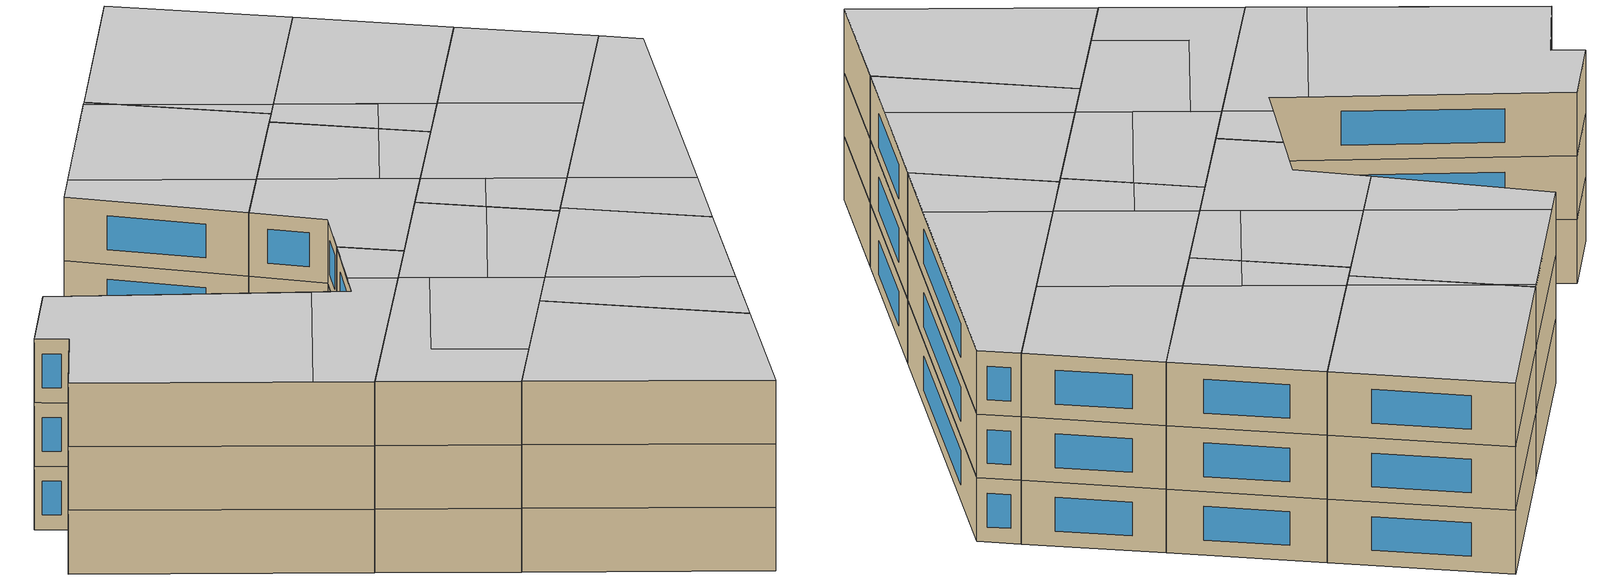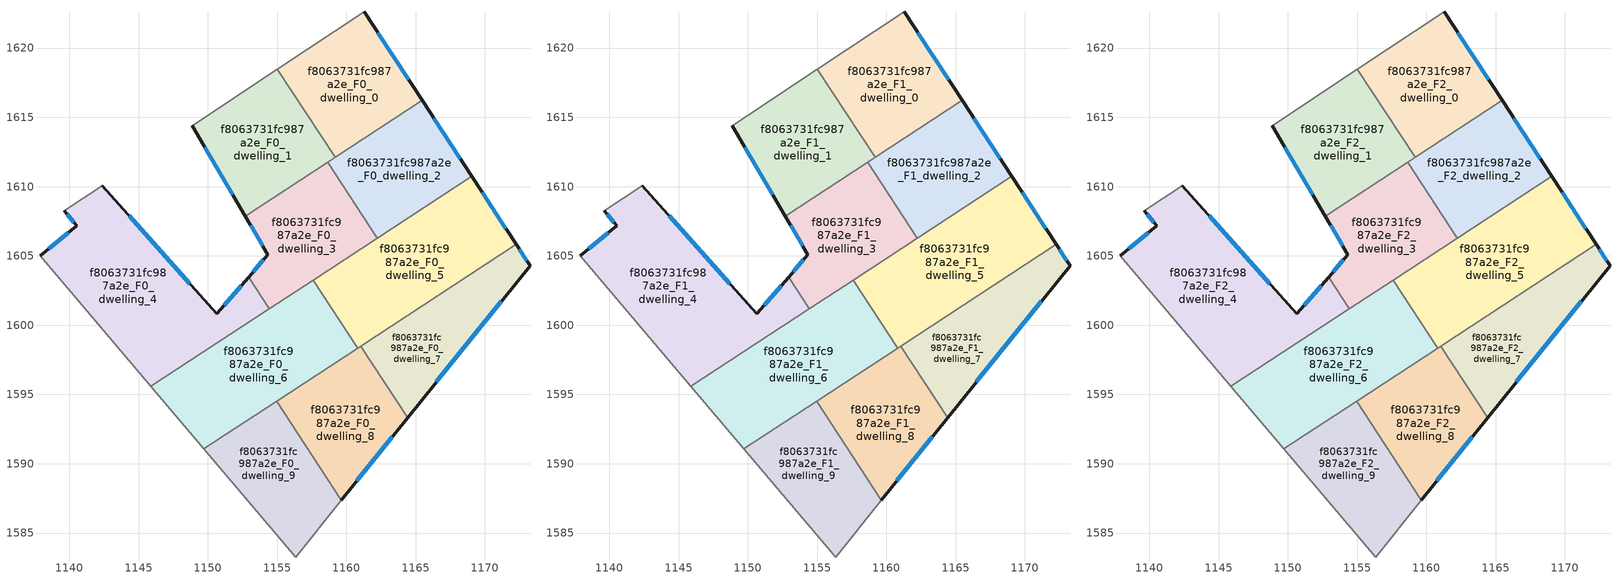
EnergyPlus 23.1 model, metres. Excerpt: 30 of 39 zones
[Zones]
f8063731fc987a2e_F0_dwelling_0
 floor ground (EU_floor_Construction): 1161.29,1622.62 1165.47,1616.22 1159.18,1612.11 1155.02,1618.46 z0
 wall outside (EU_wall_Construction): 1165.47,1616.22 1161.29,1622.62 z0:3
 wall to f8063731fc987a2e_F0_dwelling_1 (EU_wall_Construction): 1155.02,1618.46 1159.18,1612.11 z0:3
 wall adiabatic (EU_wall_Construction): 1161.29,1622.62 1155.02,1618.46 z0:3
 wall to f8063731fc987a2e_F0_dwelling_2 (EU_wall_Construction): 1159.18,1612.11 1165.47,1616.22 z0:3
 window (EU_Window_Construction): 1164.48,1617.72 1162.27,1621.12 z0.7:2.3
f8063731fc987a2e_F0_dwelling_1
 floor ground (EU_floor_Construction): 1155.02,1618.46 1159.18,1612.11 1152.7,1607.87 1148.86,1614.38 z0
 wall outside (EU_wall_Construction): 1148.86,1614.38 1152.7,1607.87 z0:3
 wall adiabatic (EU_wall_Construction): 1155.02,1618.46 1148.86,1614.38 z0:3
 wall to f8063731fc987a2e_F0_dwelling_3 (EU_wall_Construction): 1152.7,1607.87 1158.64,1611.75 z0:3
 wall to f8063731fc987a2e_F0_dwelling_2 (EU_wall_Construction): 1158.64,1611.75 1159.18,1612.11 z0:3
 window (EU_Window_Construction): 1149.76,1612.85 1151.8,1609.4 z0.7:2.3
f8063731fc987a2e_F0_dwelling_2
 floor ground (EU_floor_Construction): 1165.47,1616.22 1169.05,1610.74 1162.22,1606.27 1158.64,1611.75 z0
 wall outside (EU_wall_Construction): 1169.05,1610.74 1165.47,1616.22 z0:3
 wall to f8063731fc987a2e_F0_dwelling_3 (EU_wall_Construction): 1158.64,1611.75 1162.22,1606.27 z0:3
 wall to f8063731fc987a2e_F0_dwelling_5 (EU_wall_Construction): 1162.22,1606.27 1169.05,1610.74 z0:3
 window (EU_Window_Construction): 1168.21,1612.03 1166.31,1614.93 z0.7:2.3
f8063731fc987a2e_F0_dwelling_3
 floor ground (EU_floor_Construction): 1158.64,1611.75 1162.22,1606.27 1154.44,1601.18 1152.94,1603.47 1154.34,1605.1 1152.7,1607.87 z0
 wall outside (EU_wall_Construction): 1152.7,1607.87 1154.34,1605.1 1152.94,1603.47 z0:3
 wall to f8063731fc987a2e_F0_dwelling_6 (EU_wall_Construction): 1154.44,1601.18 1157.61,1603.26 z0:3
 wall to f8063731fc987a2e_F0_dwelling_4 (EU_wall_Construction): 1152.94,1603.47 1154.44,1601.18 z0:3
 wall to f8063731fc987a2e_F0_dwelling_5 (EU_wall_Construction): 1157.62,1603.26 1162.22,1606.27 z0:3
 window (EU_Window_Construction): 1154.01,1604.72 1153.27,1603.85 / 1153.09,1607.22 1153.95,1605.75 z0.7:2.3
f8063731fc987a2e_F0_dwelling_4
 floor ground (EU_floor_Construction): 1152.94,1603.47 1154.44,1601.18 1145.88,1595.58 1137.89,1605.01 1140.54,1607.17 1139.64,1608.26 1142.38,1610.08 1150.65,1600.81 z0
 wall outside (EU_wall_Construction): 1152.94,1603.47 1150.65,1600.81 1142.38,1610.08 / 1139.64,1608.26 1140.54,1607.17 1137.89,1605.01 z0:3
 wall adiabatic (EU_wall_Construction): 1137.89,1605.01 1145.88,1595.58 / 1142.38,1610.08 1139.64,1608.26 z0:3
 wall to f8063731fc987a2e_F0_dwelling_6 (EU_wall_Construction): 1145.88,1595.58 1154.44,1601.18 z0:3
 window (EU_Window_Construction): 1148.71,1602.99 1144.32,1607.9 / 1152.4,1602.85 1151.19,1601.44 / 1139.92,1606.66 1138.51,1605.52 / 1139.85,1608 1140.33,1607.42 z0.7:2.3
f8063731fc987a2e_F0_dwelling_5
 floor ground (EU_floor_Construction): 1169.05,1610.74 1172.26,1605.82 1160.83,1598.35 1157.61,1603.26 z0
 wall outside (EU_wall_Construction): 1172.26,1605.82 1169.05,1610.74 z0:3
 wall to f8063731fc987a2e_F0_dwelling_6 (EU_wall_Construction): 1157.61,1603.26 1160.83,1598.35 z0:3
 wall to f8063731fc987a2e_F0_dwelling_7 (EU_wall_Construction): 1161.05,1598.49 1172.26,1605.82 z0:3
 wall to f8063731fc987a2e_F0_dwelling_8 (EU_wall_Construction): 1160.83,1598.35 1161.05,1598.49 z0:3
 window (EU_Window_Construction): 1171.5,1606.98 1169.8,1609.58 z0.7:2.3
f8063731fc987a2e_F0_dwelling_6
 floor ground (EU_floor_Construction): 1157.61,1603.26 1160.83,1598.35 1149.7,1591.07 1145.88,1595.58 z0
 wall adiabatic (EU_wall_Construction): 1145.88,1595.58 1149.7,1591.07 z0:3
 wall to f8063731fc987a2e_F0_dwelling_8 (EU_wall_Construction): 1154.97,1594.52 1160.83,1598.35 z0:3
 wall to f8063731fc987a2e_F0_dwelling_9 (EU_wall_Construction): 1149.7,1591.07 1154.97,1594.52 z0:3
f8063731fc987a2e_F0_dwelling_7
 floor ground (EU_floor_Construction): 1172.26,1605.82 1173.25,1604.31 1164.43,1593.33 1161.05,1598.5 z0
 wall outside (EU_wall_Construction): 1164.43,1593.33 1173.25,1604.31 1172.26,1605.82 z0:3
 wall to f8063731fc987a2e_F0_dwelling_8 (EU_wall_Construction): 1161.05,1598.5 1164.43,1593.33 z0:3
 window (EU_Window_Construction): 1173.02,1604.66 1172.49,1605.47 / 1166.5,1595.91 1171.18,1601.73 z0.7:2.3
f8063731fc987a2e_F0_dwelling_8
 floor ground (EU_floor_Construction): 1161.05,1598.5 1164.43,1593.33 1159.64,1587.37 1154.97,1594.52 z0
 wall outside (EU_wall_Construction): 1159.64,1587.37 1164.43,1593.33 z0:3
 wall to f8063731fc987a2e_F0_dwelling_9 (EU_wall_Construction): 1154.97,1594.52 1159.64,1587.37 z0:3
 window (EU_Window_Construction): 1160.76,1588.77 1163.3,1591.93 z0.7:2.3
f8063731fc987a2e_F0_dwelling_9
 floor ground (EU_floor_Construction): 1154.97,1594.52 1159.64,1587.37 1156.33,1583.25 1149.7,1591.07 z0
 wall adiabatic (EU_wall_Construction): 1149.7,1591.07 1156.33,1583.25 1159.64,1587.37 z0:3
f8063731fc987a2e_F1_dwelling_0
 floor to f8063731fc987a2e_F0_dwelling_0 (EU_floor_Construction): 1161.29,1622.62 1165.47,1616.22 1159.18,1612.11 1155.02,1618.46 z3
 wall outside (EU_wall_Construction): 1165.47,1616.22 1161.29,1622.62 z3:6
 wall to f8063731fc987a2e_F1_dwelling_1 (EU_wall_Construction): 1155.02,1618.46 1159.18,1612.11 z3:6
 wall adiabatic (EU_wall_Construction): 1161.29,1622.62 1155.02,1618.46 z3:6
 wall to f8063731fc987a2e_F1_dwelling_2 (EU_wall_Construction): 1159.18,1612.11 1165.47,1616.22 z3:6
 window (EU_Window_Construction): 1164.48,1617.72 1162.27,1621.12 z3.7:5.3
f8063731fc987a2e_F1_dwelling_1
 floor to f8063731fc987a2e_F0_dwelling_1 (EU_floor_Construction): 1155.02,1618.46 1159.18,1612.11 1152.7,1607.87 1148.86,1614.38 z3
 wall outside (EU_wall_Construction): 1148.86,1614.38 1152.7,1607.87 z3:6
 wall adiabatic (EU_wall_Construction): 1155.02,1618.46 1148.86,1614.38 z3:6
 wall to f8063731fc987a2e_F1_dwelling_3 (EU_wall_Construction): 1152.7,1607.87 1158.64,1611.75 z3:6
 wall to f8063731fc987a2e_F1_dwelling_2 (EU_wall_Construction): 1158.64,1611.75 1159.18,1612.11 z3:6
 window (EU_Window_Construction): 1149.76,1612.85 1151.8,1609.4 z3.7:5.3
f8063731fc987a2e_F1_dwelling_2
 floor to f8063731fc987a2e_F0_dwelling_2 (EU_floor_Construction): 1165.47,1616.22 1169.05,1610.74 1162.22,1606.27 1158.64,1611.75 z3
 wall outside (EU_wall_Construction): 1169.05,1610.74 1165.47,1616.22 z3:6
 wall to f8063731fc987a2e_F1_dwelling_3 (EU_wall_Construction): 1158.64,1611.75 1162.22,1606.27 z3:6
 wall to f8063731fc987a2e_F1_dwelling_5 (EU_wall_Construction): 1162.22,1606.27 1169.05,1610.74 z3:6
 window (EU_Window_Construction): 1168.21,1612.03 1166.31,1614.93 z3.7:5.3
f8063731fc987a2e_F1_dwelling_3
 floor to f8063731fc987a2e_F0_dwelling_3 (EU_floor_Construction): 1158.64,1611.75 1162.22,1606.27 1154.44,1601.18 1152.94,1603.47 1154.34,1605.1 1152.7,1607.87 z3
 wall outside (EU_wall_Construction): 1152.7,1607.87 1154.34,1605.1 1152.94,1603.47 z3:6
 wall to f8063731fc987a2e_F1_dwelling_6 (EU_wall_Construction): 1154.44,1601.18 1157.61,1603.26 z3:6
 wall to f8063731fc987a2e_F1_dwelling_4 (EU_wall_Construction): 1152.94,1603.47 1154.44,1601.18 z3:6
 wall to f8063731fc987a2e_F1_dwelling_5 (EU_wall_Construction): 1157.62,1603.26 1162.22,1606.27 z3:6
 window (EU_Window_Construction): 1154.01,1604.72 1153.27,1603.85 / 1153.09,1607.22 1153.95,1605.75 z3.7:5.3
f8063731fc987a2e_F1_dwelling_4
 floor to f8063731fc987a2e_F0_dwelling_4 (EU_floor_Construction): 1152.94,1603.47 1154.44,1601.18 1145.88,1595.58 1137.89,1605.01 1140.54,1607.17 1139.64,1608.26 1142.38,1610.08 1150.65,1600.81 z3
 wall outside (EU_wall_Construction): 1152.94,1603.47 1150.65,1600.81 1142.38,1610.08 / 1139.64,1608.26 1140.54,1607.17 1137.89,1605.01 z3:6
 wall adiabatic (EU_wall_Construction): 1137.89,1605.01 1145.88,1595.58 / 1142.38,1610.08 1139.64,1608.26 z3:6
 wall to f8063731fc987a2e_F1_dwelling_6 (EU_wall_Construction): 1145.88,1595.58 1154.44,1601.18 z3:6
 window (EU_Window_Construction): 1148.71,1602.99 1144.32,1607.9 / 1152.4,1602.85 1151.19,1601.44 / 1139.92,1606.66 1138.51,1605.52 / 1139.85,1608 1140.33,1607.42 z3.7:5.3
f8063731fc987a2e_F1_dwelling_5
 floor to f8063731fc987a2e_F0_dwelling_5 (EU_floor_Construction): 1169.05,1610.74 1172.26,1605.82 1160.83,1598.35 1157.61,1603.26 z3
 wall outside (EU_wall_Construction): 1172.26,1605.82 1169.05,1610.74 z3:6
 wall to f8063731fc987a2e_F1_dwelling_6 (EU_wall_Construction): 1157.61,1603.26 1160.83,1598.35 z3:6
 wall to f8063731fc987a2e_F1_dwelling_7 (EU_wall_Construction): 1161.05,1598.49 1172.26,1605.82 z3:6
 wall to f8063731fc987a2e_F1_dwelling_8 (EU_wall_Construction): 1160.83,1598.35 1161.05,1598.49 z3:6
 window (EU_Window_Construction): 1171.5,1606.98 1169.8,1609.58 z3.7:5.3
f8063731fc987a2e_F1_dwelling_6
 floor to f8063731fc987a2e_F0_dwelling_6 (EU_floor_Construction): 1157.61,1603.26 1160.83,1598.35 1149.7,1591.07 1145.88,1595.58 z3
 wall adiabatic (EU_wall_Construction): 1145.88,1595.58 1149.7,1591.07 z3:6
 wall to f8063731fc987a2e_F1_dwelling_8 (EU_wall_Construction): 1154.97,1594.52 1160.83,1598.35 z3:6
 wall to f8063731fc987a2e_F1_dwelling_9 (EU_wall_Construction): 1149.7,1591.07 1154.97,1594.52 z3:6
f8063731fc987a2e_F1_dwelling_7
 floor to f8063731fc987a2e_F0_dwelling_7 (EU_floor_Construction): 1172.26,1605.82 1173.25,1604.31 1164.43,1593.33 1161.05,1598.5 z3
 wall outside (EU_wall_Construction): 1164.43,1593.33 1173.25,1604.31 1172.26,1605.82 z3:6
 wall to f8063731fc987a2e_F1_dwelling_8 (EU_wall_Construction): 1161.05,1598.5 1164.43,1593.33 z3:6
 window (EU_Window_Construction): 1173.02,1604.66 1172.49,1605.47 / 1166.5,1595.91 1171.18,1601.73 z3.7:5.3
f8063731fc987a2e_F1_dwelling_8
 floor to f8063731fc987a2e_F0_dwelling_8 (EU_floor_Construction): 1161.05,1598.5 1164.43,1593.33 1159.64,1587.37 1154.97,1594.52 z3
 wall outside (EU_wall_Construction): 1159.64,1587.37 1164.43,1593.33 z3:6
 wall to f8063731fc987a2e_F1_dwelling_9 (EU_wall_Construction): 1154.97,1594.52 1159.64,1587.37 z3:6
 window (EU_Window_Construction): 1160.76,1588.77 1163.3,1591.93 z3.7:5.3
f8063731fc987a2e_F1_dwelling_9
 floor to f8063731fc987a2e_F0_dwelling_9 (EU_floor_Construction): 1154.97,1594.52 1159.64,1587.37 1156.33,1583.25 1149.7,1591.07 z3
 wall adiabatic (EU_wall_Construction): 1149.7,1591.07 1156.33,1583.25 1159.64,1587.37 z3:6
f8063731fc987a2e_F2_dwelling_0
 floor to f8063731fc987a2e_F1_dwelling_0 (EU_floor_Construction): 1161.29,1622.62 1165.47,1616.22 1159.18,1612.11 1155.02,1618.46 z6
 wall outside (EU_wall_Construction): 1165.47,1616.22 1161.29,1622.62 z6:9
 wall to f8063731fc987a2e_F2_dwelling_1 (EU_wall_Construction): 1155.02,1618.46 1159.18,1612.11 z6:9
 wall adiabatic (EU_wall_Construction): 1161.29,1622.62 1155.02,1618.46 z6:9
 wall to f8063731fc987a2e_F2_dwelling_2 (EU_wall_Construction): 1159.18,1612.11 1165.47,1616.22 z6:9
 window (EU_Window_Construction): 1164.48,1617.72 1162.27,1621.12 z6.7:8.3
 ceiling to f8063731fc987a2e_F3_dwelling_1 (EU_floor_Construction): 1165.47,1616.22 1161.29,1622.62 1155.02,1618.46 1155.86,1617.19 1159.81,1612.52 z9
 ceiling to f8063731fc987a2e_F3_dwelling_3 (EU_floor_Construction): 1159.81,1612.52 1155.86,1617.19 1159.18,1612.11 z9
f8063731fc987a2e_F2_dwelling_1
 floor to f8063731fc987a2e_F1_dwelling_1 (EU_floor_Construction): 1155.02,1618.46 1159.18,1612.11 1152.7,1607.87 1148.86,1614.38 z6
 wall outside (EU_wall_Construction): 1148.86,1614.38 1152.7,1607.87 z6:9
 wall adiabatic (EU_wall_Construction): 1155.02,1618.46 1148.86,1614.38 z6:9
 wall to f8063731fc987a2e_F2_dwelling_3 (EU_wall_Construction): 1152.7,1607.87 1158.64,1611.75 z6:9
 wall to f8063731fc987a2e_F2_dwelling_2 (EU_wall_Construction): 1158.64,1611.75 1159.18,1612.11 z6:9
 window (EU_Window_Construction): 1149.76,1612.85 1151.8,1609.4 z6.7:8.3
 ceiling to f8063731fc987a2e_F3_dwelling_3 (EU_floor_Construction): 1159.18,1612.11 1155.86,1617.19 1154.86,1618.36 1149.97,1615.12 1154.9,1609.31 z9
 ceiling to f8063731fc987a2e_F3_dwelling_1 (EU_floor_Construction): 1155.86,1617.19 1155.02,1618.46 1154.86,1618.36 z9
 ceiling to f8063731fc987a2e_F3_dwelling_5 (EU_floor_Construction): 1154.9,1609.31 1149.98,1615.12 1148.86,1614.38 1152.7,1607.87 z9
f8063731fc987a2e_F2_dwelling_2
 floor to f8063731fc987a2e_F1_dwelling_2 (EU_floor_Construction): 1165.47,1616.22 1169.05,1610.74 1162.22,1606.27 1158.64,1611.75 z6
 wall outside (EU_wall_Construction): 1169.05,1610.74 1165.47,1616.22 z6:9
 wall to f8063731fc987a2e_F2_dwelling_3 (EU_wall_Construction): 1158.64,1611.75 1162.22,1606.27 z6:9
 wall to f8063731fc987a2e_F2_dwelling_5 (EU_wall_Construction): 1162.22,1606.27 1169.05,1610.74 z6:9
 window (EU_Window_Construction): 1168.21,1612.03 1166.31,1614.93 z6.7:8.3
 ceiling to f8063731fc987a2e_F3_dwelling_2 (EU_floor_Construction): 1164.08,1607.49 1162.55,1609.29 1161.07,1608.03 1162.22,1606.27 z9
 ceiling to f8063731fc987a2e_F3_dwelling_3 (EU_floor_Construction): 1162.55,1609.29 1159.81,1612.52 1158.64,1611.75 1161.07,1608.03 z9
 ceiling adiabatic (EU_roof_Construction): 1169.05,1610.74 1165.47,1616.22 1159.81,1612.52 1164.08,1607.49 z9
f8063731fc987a2e_F2_dwelling_3
 floor to f8063731fc987a2e_F1_dwelling_3 (EU_floor_Construction): 1158.64,1611.75 1162.22,1606.27 1154.44,1601.18 1152.94,1603.47 1154.34,1605.1 1152.7,1607.87 z6
 wall outside (EU_wall_Construction): 1152.7,1607.87 1154.34,1605.1 1152.94,1603.47 z6:9
 wall to f8063731fc987a2e_F2_dwelling_6 (EU_wall_Construction): 1154.44,1601.18 1157.61,1603.26 z6:9
 wall to f8063731fc987a2e_F2_dwelling_4 (EU_wall_Construction): 1152.94,1603.47 1154.44,1601.18 z6:9
 wall to f8063731fc987a2e_F2_dwelling_5 (EU_wall_Construction): 1157.62,1603.26 1162.22,1606.27 z6:9
 window (EU_Window_Construction): 1154.01,1604.72 1153.27,1603.85 / 1153.09,1607.22 1153.95,1605.75 z6.7:8.3
 ceiling to f8063731fc987a2e_F3_dwelling_5 (EU_floor_Construction): 1159.17,1604.27 1154.9,1609.31 1152.7,1607.87 1154.34,1605.1 1152.94,1603.47 1154.44,1601.18 z9
 ceiling to f8063731fc987a2e_F3_dwelling_2 (EU_floor_Construction): 1162.22,1606.27 1161.07,1608.03 1158.11,1605.52 1159.17,1604.27 z9
 ceiling to f8063731fc987a2e_F3_dwelling_3 (EU_floor_Construction): 1161.07,1608.03 1158.64,1611.75 1154.9,1609.31 1158.11,1605.52 z9
f8063731fc987a2e_F2_dwelling_4
 floor to f8063731fc987a2e_F1_dwelling_4 (EU_floor_Construction): 1152.94,1603.47 1154.44,1601.18 1145.88,1595.58 1137.89,1605.01 1140.54,1607.17 1139.64,1608.26 1142.38,1610.08 1150.65,1600.81 z6
 wall outside (EU_wall_Construction): 1152.94,1603.47 1150.65,1600.81 1142.38,1610.08 / 1139.64,1608.26 1140.54,1607.17 1137.89,1605.01 z6:9
 wall adiabatic (EU_wall_Construction): 1137.89,1605.01 1145.88,1595.58 / 1142.38,1610.08 1139.64,1608.26 z6:9
 wall to f8063731fc987a2e_F2_dwelling_6 (EU_wall_Construction): 1145.88,1595.58 1154.44,1601.18 z6:9
 window (EU_Window_Construction): 1148.71,1602.99 1144.32,1607.9 / 1152.4,1602.85 1151.19,1601.44 / 1139.92,1606.66 1138.51,1605.52 / 1139.85,1608 1140.33,1607.42 z6.7:8.3
 ceiling to f8063731fc987a2e_F3_dwelling_8 (EU_floor_Construction): 1149.59,1602 1142.38,1610.08 1139.64,1608.26 1140.54,1607.17 1137.89,1605.01 1144.26,1597.49 z9
 ceiling to f8063731fc987a2e_F3_dwelling_7 (EU_floor_Construction): 1152.67,1600.03 1151.34,1601.61 1150.65,1600.81 1149.59,1602 1144.26,1597.49 1145.88,1595.58 z9
 ceiling to f8063731fc987a2e_F3_dwelling_5 (EU_floor_Construction): 1154.44,1601.18 1152.94,1603.47 1151.34,1601.61 1152.67,1600.03 z9
f8063731fc987a2e_F2_dwelling_5
 floor to f8063731fc987a2e_F1_dwelling_5 (EU_floor_Construction): 1169.05,1610.74 1172.26,1605.82 1160.83,1598.35 1157.61,1603.26 z6
 wall outside (EU_wall_Construction): 1172.26,1605.82 1169.05,1610.74 z6:9
 wall to f8063731fc987a2e_F2_dwelling_6 (EU_wall_Construction): 1157.61,1603.26 1160.83,1598.35 z6:9
 wall to f8063731fc987a2e_F2_dwelling_7 (EU_wall_Construction): 1161.05,1598.49 1172.26,1605.82 z6:9
 wall to f8063731fc987a2e_F2_dwelling_8 (EU_wall_Construction): 1160.83,1598.35 1161.05,1598.49 z6:9
 window (EU_Window_Construction): 1171.5,1606.98 1169.8,1609.58 z6.7:8.3
 ceiling to f8063731fc987a2e_F3_dwelling_0 (EU_floor_Construction): 1172.26,1605.82 1169.05,1610.74 1164.08,1607.49 1167.9,1602.97 z9
 ceiling to f8063731fc987a2e_F3_dwelling_2 (EU_floor_Construction): 1167.9,1602.97 1164.08,1607.49 1159.17,1604.27 1162.99,1599.76 z9
 ceiling to f8063731fc987a2e_F3_dwelling_4 (EU_floor_Construction): 1162.99,1599.76 1160.88,1602.26 1159.2,1600.84 1160.83,1598.35 z9
 ceiling to f8063731fc987a2e_F3_dwelling_5 (EU_floor_Construction): 1160.88,1602.26 1159.17,1604.27 1157.61,1603.26 1159.2,1600.84 z9
f8063731fc987a2e_F2_dwelling_6
 floor to f8063731fc987a2e_F1_dwelling_6 (EU_floor_Construction): 1157.61,1603.26 1160.83,1598.35 1149.7,1591.07 1145.88,1595.58 z6
 wall adiabatic (EU_wall_Construction): 1145.88,1595.58 1149.7,1591.07 z6:9
 wall to f8063731fc987a2e_F2_dwelling_8 (EU_wall_Construction): 1154.97,1594.52 1160.83,1598.35 z6:9
 wall to f8063731fc987a2e_F2_dwelling_9 (EU_wall_Construction): 1149.7,1591.07 1154.97,1594.52 z6:9
 ceiling to f8063731fc987a2e_F3_dwelling_7 (EU_floor_Construction): 1151.83,1592.46 1149.27,1595.48 1153.49,1599.06 1152.67,1600.03 1145.88,1595.58 1149.7,1591.07 z9
 ceiling to f8063731fc987a2e_F3_dwelling_5 (EU_floor_Construction): 1159.2,1600.84 1157.61,1603.26 1152.67,1600.03 1155,1597.28 z9
 ceiling to f8063731fc987a2e_F3_dwelling_6 (EU_floor_Construction): 1156.5,1595.52 1153.49,1599.06 1149.27,1595.48 1151.83,1592.46 z9
 ceiling to f8063731fc987a2e_F3_dwelling_4 (EU_floor_Construction): 1160.83,1598.35 1159.2,1600.84 1155,1597.28 1156.5,1595.52 z9
f8063731fc987a2e_F2_dwelling_7
 floor to f8063731fc987a2e_F1_dwelling_7 (EU_floor_Construction): 1172.26,1605.82 1173.25,1604.31 1164.43,1593.33 1161.05,1598.5 z6
 wall outside (EU_wall_Construction): 1164.43,1593.33 1173.25,1604.31 1172.26,1605.82 z6:9
 wall to f8063731fc987a2e_F2_dwelling_8 (EU_wall_Construction): 1161.05,1598.5 1164.43,1593.33 z6:9
 window (EU_Window_Construction): 1173.02,1604.66 1172.49,1605.47 / 1166.5,1595.91 1171.18,1601.73 z6.7:8.3
 ceiling to f8063731fc987a2e_F3_dwelling_4 (EU_floor_Construction): 1164.43,1593.33 1166.38,1595.76 1162.99,1599.76 1161.05,1598.5 z9
 ceiling adiabatic (EU_roof_Construction): 1166.38,1595.76 1173.25,1604.31 1172.26,1605.82 1162.99,1599.76 z9
f8063731fc987a2e_F2_dwelling_8
 floor to f8063731fc987a2e_F1_dwelling_8 (EU_floor_Construction): 1161.05,1598.5 1164.43,1593.33 1159.64,1587.37 1154.97,1594.52 z6
 wall outside (EU_wall_Construction): 1159.64,1587.37 1164.43,1593.33 z6:9
 wall to f8063731fc987a2e_F2_dwelling_9 (EU_wall_Construction): 1154.97,1594.52 1159.64,1587.37 z6:9
 window (EU_Window_Construction): 1160.76,1588.77 1163.3,1591.93 z6.7:8.3
 ceiling to f8063731fc987a2e_F3_dwelling_4 (EU_floor_Construction): 1161.47,1589.65 1164.43,1593.33 1161.05,1598.5 1156.5,1595.52 z9
 ceiling to f8063731fc987a2e_F3_dwelling_6 (EU_floor_Construction): 1159.64,1587.37 1161.47,1589.65 1156.5,1595.52 1154.97,1594.52 z9
f8063731fc987a2e_F2_dwelling_9
 floor to f8063731fc987a2e_F1_dwelling_9 (EU_floor_Construction): 1154.97,1594.52 1159.64,1587.37 1156.33,1583.25 1149.7,1591.07 z6
 wall adiabatic (EU_wall_Construction): 1149.7,1591.07 1156.33,1583.25 1159.64,1587.37 z6:9
 ceiling adiabatic (EU_roof_Construction): 1156.33,1583.25 1159.64,1587.37 1154.97,1594.52 1149.7,1591.07 z9
[Building]
EU S2 Campaign: North Axis=0; Terrain=City; Solar Distribution=FullExterior
[Site:Location]
Budapest.Ferenc.Liszt.Intl.AP: Latitude=47.437; Longitude=19.256; Time Zone=1; Elevation=185
[SizingPeriod:WeatherFileDays]
AnnualSizingPeriod: Begin Month=1; Begin Day of Month=1; End Month=12; End Day of Month=31; Day of Week for Start Day=Monday; Use Weather File Daylight Saving Period=No; Use Weather File Rain and Snow Indicators=No
[MATERIAL]
EU_InternalMass_Material: Roughness=MediumRough; Thickness=0.1; Conductivity=1; Density=1800; Specific Heat=900; Thermal Absorptance=0.9; Solar Absorptance=0.7; Visible Absorptance=0.7
[MATERIAL:NOMASS] Roughness=MediumRough; Thermal Absorptance=0.9; Solar Absorptance=0.7; Visible Absorptance=0.7
Name | Thermal Resistance
EU_wall_NoMass | 0.832559
EU_roof_NoMass | 1.39638
EU_floor_NoMass | 0.872794
[WINDOWMATERIAL:SIMPLEGLAZINGSYSTEM]
EU_Window_SimpleGlazing: UFactor=2.79869; Solar Heat Gain Coefficient=0.75; Visible Transmittance=0.75
[CONSTRUCTION]
EU_wall_Construction: EU_wall_NoMass
EU_roof_Construction: EU_roof_NoMass
EU_floor_Construction: EU_floor_NoMass
EU_Window_Construction: EU_Window_SimpleGlazing
EU_InternalMass_Construction: EU_InternalMass_Material
[ZONE] Type=1; Multiplier=1; Ceiling Height=autocalculate; Floor Area=autocalculate; Part of Total Floor Area=Yes
Name | Volume
f8063731fc987a2e_F0_dwelling_0; f8063731fc987a2e_F1_dwelling_0; f8063731fc987a2e_F2_dwelling_0 | 171.777
f8063731fc987a2e_F0_dwelling_1; f8063731fc987a2e_F1_dwelling_1; f8063731fc987a2e_F2_dwelling_1 | 171.797
f8063731fc987a2e_F0_dwelling_2; f8063731fc987a2e_F1_dwelling_2; f8063731fc987a2e_F2_dwelling_2 | 160.302
f8063731fc987a2e_F0_dwelling_3; f8063731fc987a2e_F1_dwelling_3; f8063731fc987a2e_F2_dwelling_3 | 160.326
f8063731fc987a2e_F0_dwelling_4; f8063731fc987a2e_F1_dwelling_4; f8063731fc987a2e_F2_dwelling_4 | 297.673
f8063731fc987a2e_F0_dwelling_5; f8063731fc987a2e_F1_dwelling_5; f8063731fc987a2e_F2_dwelling_5 | 240.522
f8063731fc987a2e_F0_dwelling_6; f8063731fc987a2e_F1_dwelling_6; f8063731fc987a2e_F2_dwelling_6 | 240.492
f8063731fc987a2e_F0_dwelling_7; f8063731fc987a2e_F1_dwelling_7; f8063731fc987a2e_F2_dwelling_7; f8063731fc987a2e_F0_dwelling_8; f8063731fc987a2e_F1_dwelling_8; f8063731fc987a2e_F2_dwelling_8 | 160.316
f8063731fc987a2e_F0_dwelling_9; f8063731fc987a2e_F1_dwelling_9; f8063731fc987a2e_F2_dwelling_9 | 160.3125
[INTERNALMASS] Construction=EU_InternalMass_Construction
Name | Zone or ZoneList | Surface Area
f8063731fc987a2e_F0_dwelling_0_EU_InternalMass | f8063731fc987a2e_F0_dwelling_0 | 57.259
f8063731fc987a2e_F0_dwelling_1_EU_InternalMass | f8063731fc987a2e_F0_dwelling_1 | 57.2658
f8063731fc987a2e_F0_dwelling_2_EU_InternalMass | f8063731fc987a2e_F0_dwelling_2 | 53.4339
f8063731fc987a2e_F0_dwelling_3_EU_InternalMass | f8063731fc987a2e_F0_dwelling_3 | 53.4422
f8063731fc987a2e_F0_dwelling_4_EU_InternalMass | f8063731fc987a2e_F0_dwelling_4 | 99.2226
f8063731fc987a2e_F0_dwelling_5_EU_InternalMass | f8063731fc987a2e_F0_dwelling_5 | 80.1741
f8063731fc987a2e_F0_dwelling_6_EU_InternalMass | f8063731fc987a2e_F0_dwelling_6 | 80.1642
f8063731fc987a2e_F0_dwelling_7_EU_InternalMass | f8063731fc987a2e_F0_dwelling_7 | 53.4386
f8063731fc987a2e_F0_dwelling_8_EU_InternalMass | f8063731fc987a2e_F0_dwelling_8 | 53.4388
f8063731fc987a2e_F0_dwelling_9_EU_InternalMass | f8063731fc987a2e_F0_dwelling_9 | 53.4375
f8063731fc987a2e_F1_dwelling_0_EU_InternalMass | f8063731fc987a2e_F1_dwelling_0 | 57.259
f8063731fc987a2e_F1_dwelling_1_EU_InternalMass | f8063731fc987a2e_F1_dwelling_1 | 57.2658
f8063731fc987a2e_F1_dwelling_2_EU_InternalMass | f8063731fc987a2e_F1_dwelling_2 | 53.4339
f8063731fc987a2e_F1_dwelling_3_EU_InternalMass | f8063731fc987a2e_F1_dwelling_3 | 53.4422
f8063731fc987a2e_F1_dwelling_4_EU_InternalMass | f8063731fc987a2e_F1_dwelling_4 | 99.2226
f8063731fc987a2e_F1_dwelling_5_EU_InternalMass | f8063731fc987a2e_F1_dwelling_5 | 80.1741
f8063731fc987a2e_F1_dwelling_6_EU_InternalMass | f8063731fc987a2e_F1_dwelling_6 | 80.1642
f8063731fc987a2e_F1_dwelling_7_EU_InternalMass | f8063731fc987a2e_F1_dwelling_7 | 53.4386
f8063731fc987a2e_F1_dwelling_8_EU_InternalMass | f8063731fc987a2e_F1_dwelling_8 | 53.4388
f8063731fc987a2e_F1_dwelling_9_EU_InternalMass | f8063731fc987a2e_F1_dwelling_9 | 53.4375
f8063731fc987a2e_F2_dwelling_0_EU_InternalMass | f8063731fc987a2e_F2_dwelling_0 | 57.259
f8063731fc987a2e_F2_dwelling_1_EU_InternalMass | f8063731fc987a2e_F2_dwelling_1 | 57.2658
f8063731fc987a2e_F2_dwelling_2_EU_InternalMass | f8063731fc987a2e_F2_dwelling_2 | 53.4339
f8063731fc987a2e_F2_dwelling_3_EU_InternalMass | f8063731fc987a2e_F2_dwelling_3 | 53.4422
f8063731fc987a2e_F2_dwelling_4_EU_InternalMass | f8063731fc987a2e_F2_dwelling_4 | 99.2226
f8063731fc987a2e_F2_dwelling_5_EU_InternalMass | f8063731fc987a2e_F2_dwelling_5 | 80.1741
f8063731fc987a2e_F2_dwelling_6_EU_InternalMass | f8063731fc987a2e_F2_dwelling_6 | 80.1642
f8063731fc987a2e_F2_dwelling_7_EU_InternalMass | f8063731fc987a2e_F2_dwelling_7 | 53.4386
f8063731fc987a2e_F2_dwelling_8_EU_InternalMass | f8063731fc987a2e_F2_dwelling_8 | 53.4388
f8063731fc987a2e_F2_dwelling_9_EU_InternalMass | f8063731fc987a2e_F2_dwelling_9 | 53.4375
[OTHEREQUIPMENT] Fuel Type=Electricity; Design Level Calculation Method=Watts/Area; Power per Zone Floor Area=1; Fraction Latent=0; Fraction Radiant=0; Fraction Lost=0; Carbon Dioxide Generation Rate=0; EndUse Subcategory=EU_Step8_InternalGains
Name | Zone or ZoneList or Space or SpaceList | Schedule
EU_Step8_InternalGain_f8063731fc987a2e_F0_dwelling_0_f000 | f8063731fc987a2e_F0_dwelling_0 | EU_Step8_GainSchedule_f8063731fc987a2e_F0_dwelling_0_f000
EU_Step8_InternalGain_f8063731fc987a2e_F0_dwelling_1_f000 | f8063731fc987a2e_F0_dwelling_1 | EU_Step8_GainSchedule_f8063731fc987a2e_F0_dwelling_1_f000
EU_Step8_InternalGain_f8063731fc987a2e_F0_dwelling_2_f000 | f8063731fc987a2e_F0_dwelling_2 | EU_Step8_GainSchedule_f8063731fc987a2e_F0_dwelling_2_f000
EU_Step8_InternalGain_f8063731fc987a2e_F0_dwelling_3_f000 | f8063731fc987a2e_F0_dwelling_3 | EU_Step8_GainSchedule_f8063731fc987a2e_F0_dwelling_3_f000
EU_Step8_InternalGain_f8063731fc987a2e_F0_dwelling_4_f000 | f8063731fc987a2e_F0_dwelling_4 | EU_Step8_GainSchedule_f8063731fc987a2e_F0_dwelling_4_f000
EU_Step8_InternalGain_f8063731fc987a2e_F0_dwelling_5_f000 | f8063731fc987a2e_F0_dwelling_5 | EU_Step8_GainSchedule_f8063731fc987a2e_F0_dwelling_5_f000
EU_Step8_InternalGain_f8063731fc987a2e_F0_dwelling_6_f000 | f8063731fc987a2e_F0_dwelling_6 | EU_Step8_GainSchedule_f8063731fc987a2e_F0_dwelling_6_f000
EU_Step8_InternalGain_f8063731fc987a2e_F0_dwelling_7_f000 | f8063731fc987a2e_F0_dwelling_7 | EU_Step8_GainSchedule_f8063731fc987a2e_F0_dwelling_7_f000
EU_Step8_InternalGain_f8063731fc987a2e_F0_dwelling_8_f000 | f8063731fc987a2e_F0_dwelling_8 | EU_Step8_GainSchedule_f8063731fc987a2e_F0_dwelling_8_f000
EU_Step8_InternalGain_f8063731fc987a2e_F0_dwelling_9_f000 | f8063731fc987a2e_F0_dwelling_9 | EU_Step8_GainSchedule_f8063731fc987a2e_F0_dwelling_9_f000
EU_Step8_InternalGain_f8063731fc987a2e_F1_dwelling_0_f000 | f8063731fc987a2e_F1_dwelling_0 | EU_Step8_GainSchedule_f8063731fc987a2e_F1_dwelling_0_f000
EU_Step8_InternalGain_f8063731fc987a2e_F1_dwelling_1_f000 | f8063731fc987a2e_F1_dwelling_1 | EU_Step8_GainSchedule_f8063731fc987a2e_F1_dwelling_1_f000
EU_Step8_InternalGain_f8063731fc987a2e_F1_dwelling_2_f000 | f8063731fc987a2e_F1_dwelling_2 | EU_Step8_GainSchedule_f8063731fc987a2e_F1_dwelling_2_f000
EU_Step8_InternalGain_f8063731fc987a2e_F1_dwelling_3_f000 | f8063731fc987a2e_F1_dwelling_3 | EU_Step8_GainSchedule_f8063731fc987a2e_F1_dwelling_3_f000
EU_Step8_InternalGain_f8063731fc987a2e_F1_dwelling_4_f000 | f8063731fc987a2e_F1_dwelling_4 | EU_Step8_GainSchedule_f8063731fc987a2e_F1_dwelling_4_f000
EU_Step8_InternalGain_f8063731fc987a2e_F1_dwelling_5_f000 | f8063731fc987a2e_F1_dwelling_5 | EU_Step8_GainSchedule_f8063731fc987a2e_F1_dwelling_5_f000
EU_Step8_InternalGain_f8063731fc987a2e_F1_dwelling_6_f000 | f8063731fc987a2e_F1_dwelling_6 | EU_Step8_GainSchedule_f8063731fc987a2e_F1_dwelling_6_f000
EU_Step8_InternalGain_f8063731fc987a2e_F1_dwelling_7_f000 | f8063731fc987a2e_F1_dwelling_7 | EU_Step8_GainSchedule_f8063731fc987a2e_F1_dwelling_7_f000
EU_Step8_InternalGain_f8063731fc987a2e_F1_dwelling_8_f000 | f8063731fc987a2e_F1_dwelling_8 | EU_Step8_GainSchedule_f8063731fc987a2e_F1_dwelling_8_f000
EU_Step8_InternalGain_f8063731fc987a2e_F1_dwelling_9_f000 | f8063731fc987a2e_F1_dwelling_9 | EU_Step8_GainSchedule_f8063731fc987a2e_F1_dwelling_9_f000
EU_Step8_InternalGain_f8063731fc987a2e_F2_dwelling_0_f000 | f8063731fc987a2e_F2_dwelling_0 | EU_Step8_GainSchedule_f8063731fc987a2e_F2_dwelling_0_f000
EU_Step8_InternalGain_f8063731fc987a2e_F2_dwelling_1_f000 | f8063731fc987a2e_F2_dwelling_1 | EU_Step8_GainSchedule_f8063731fc987a2e_F2_dwelling_1_f000
EU_Step8_InternalGain_f8063731fc987a2e_F2_dwelling_2_f000 | f8063731fc987a2e_F2_dwelling_2 | EU_Step8_GainSchedule_f8063731fc987a2e_F2_dwelling_2_f000
EU_Step8_InternalGain_f8063731fc987a2e_F2_dwelling_3_f000 | f8063731fc987a2e_F2_dwelling_3 | EU_Step8_GainSchedule_f8063731fc987a2e_F2_dwelling_3_f000
EU_Step8_InternalGain_f8063731fc987a2e_F2_dwelling_4_f000 | f8063731fc987a2e_F2_dwelling_4 | EU_Step8_GainSchedule_f8063731fc987a2e_F2_dwelling_4_f000
EU_Step8_InternalGain_f8063731fc987a2e_F2_dwelling_5_f000 | f8063731fc987a2e_F2_dwelling_5 | EU_Step8_GainSchedule_f8063731fc987a2e_F2_dwelling_5_f000
EU_Step8_InternalGain_f8063731fc987a2e_F2_dwelling_6_f000 | f8063731fc987a2e_F2_dwelling_6 | EU_Step8_GainSchedule_f8063731fc987a2e_F2_dwelling_6_f000
EU_Step8_InternalGain_f8063731fc987a2e_F2_dwelling_7_f000 | f8063731fc987a2e_F2_dwelling_7 | EU_Step8_GainSchedule_f8063731fc987a2e_F2_dwelling_7_f000
EU_Step8_InternalGain_f8063731fc987a2e_F2_dwelling_8_f000 | f8063731fc987a2e_F2_dwelling_8 | EU_Step8_GainSchedule_f8063731fc987a2e_F2_dwelling_8_f000
EU_Step8_InternalGain_f8063731fc987a2e_F2_dwelling_9_f000 | f8063731fc987a2e_F2_dwelling_9 | EU_Step8_GainSchedule_f8063731fc987a2e_F2_dwelling_9_f000
[ZONEVENTILATION:DESIGNFLOWRATE] Schedule=EU_AlwaysOn; Design Flow Rate Calculation Method=AirChanges/Hour; Air Changes per Hour=0.475469; Ventilation Type=Natural; Fan Pressure Rise=0; Fan Total Efficiency=1; Constant Term Coefficient=1; Temperature Term Coefficient=0; Velocity Term Coefficient=0; Velocity Squared Term Coefficient=0; Minimum Indoor Temperature=-100; Maximum Indoor Temperature=100; Delta Temperature=-100; Minimum Outdoor Temperature=-100; Maximum Outdoor Temperature=100; Maximum Wind Speed=40
Name | Zone or ZoneList or Space or SpaceList
EU_ConstantAir_f8063731fc987a2e_F0_dwelling_0 | f8063731fc987a2e_F0_dwelling_0
EU_ConstantAir_f8063731fc987a2e_F0_dwelling_1 | f8063731fc987a2e_F0_dwelling_1
EU_ConstantAir_f8063731fc987a2e_F0_dwelling_2 | f8063731fc987a2e_F0_dwelling_2
EU_ConstantAir_f8063731fc987a2e_F0_dwelling_3 | f8063731fc987a2e_F0_dwelling_3
EU_ConstantAir_f8063731fc987a2e_F0_dwelling_4 | f8063731fc987a2e_F0_dwelling_4
EU_ConstantAir_f8063731fc987a2e_F0_dwelling_5 | f8063731fc987a2e_F0_dwelling_5
EU_ConstantAir_f8063731fc987a2e_F0_dwelling_6 | f8063731fc987a2e_F0_dwelling_6
EU_ConstantAir_f8063731fc987a2e_F0_dwelling_7 | f8063731fc987a2e_F0_dwelling_7
EU_ConstantAir_f8063731fc987a2e_F0_dwelling_8 | f8063731fc987a2e_F0_dwelling_8
EU_ConstantAir_f8063731fc987a2e_F0_dwelling_9 | f8063731fc987a2e_F0_dwelling_9
EU_ConstantAir_f8063731fc987a2e_F1_dwelling_0 | f8063731fc987a2e_F1_dwelling_0
EU_ConstantAir_f8063731fc987a2e_F1_dwelling_1 | f8063731fc987a2e_F1_dwelling_1
EU_ConstantAir_f8063731fc987a2e_F1_dwelling_2 | f8063731fc987a2e_F1_dwelling_2
EU_ConstantAir_f8063731fc987a2e_F1_dwelling_3 | f8063731fc987a2e_F1_dwelling_3
EU_ConstantAir_f8063731fc987a2e_F1_dwelling_4 | f8063731fc987a2e_F1_dwelling_4
EU_ConstantAir_f8063731fc987a2e_F1_dwelling_5 | f8063731fc987a2e_F1_dwelling_5
EU_ConstantAir_f8063731fc987a2e_F1_dwelling_6 | f8063731fc987a2e_F1_dwelling_6
EU_ConstantAir_f8063731fc987a2e_F1_dwelling_7 | f8063731fc987a2e_F1_dwelling_7
EU_ConstantAir_f8063731fc987a2e_F1_dwelling_8 | f8063731fc987a2e_F1_dwelling_8
EU_ConstantAir_f8063731fc987a2e_F1_dwelling_9 | f8063731fc987a2e_F1_dwelling_9
EU_ConstantAir_f8063731fc987a2e_F2_dwelling_0 | f8063731fc987a2e_F2_dwelling_0
EU_ConstantAir_f8063731fc987a2e_F2_dwelling_1 | f8063731fc987a2e_F2_dwelling_1
EU_ConstantAir_f8063731fc987a2e_F2_dwelling_2 | f8063731fc987a2e_F2_dwelling_2
EU_ConstantAir_f8063731fc987a2e_F2_dwelling_3 | f8063731fc987a2e_F2_dwelling_3
EU_ConstantAir_f8063731fc987a2e_F2_dwelling_4 | f8063731fc987a2e_F2_dwelling_4
EU_ConstantAir_f8063731fc987a2e_F2_dwelling_5 | f8063731fc987a2e_F2_dwelling_5
EU_ConstantAir_f8063731fc987a2e_F2_dwelling_6 | f8063731fc987a2e_F2_dwelling_6
EU_ConstantAir_f8063731fc987a2e_F2_dwelling_7 | f8063731fc987a2e_F2_dwelling_7
EU_ConstantAir_f8063731fc987a2e_F2_dwelling_8 | f8063731fc987a2e_F2_dwelling_8
EU_ConstantAir_f8063731fc987a2e_F2_dwelling_9 | f8063731fc987a2e_F2_dwelling_9
[HVACTEMPLATE:THERMOSTAT] Constant Heating Setpoint=20; Constant Cooling Setpoint=50
EU_HeatOnly_f8063731fc987a2e_F0_dwelling_0; EU_HeatOnly_f8063731fc987a2e_F0_dwelling_1; EU_HeatOnly_f8063731fc987a2e_F0_dwelling_2; EU_HeatOnly_f8063731fc987a2e_F0_dwelling_3; EU_HeatOnly_f8063731fc987a2e_F0_dwelling_4; EU_HeatOnly_f8063731fc987a2e_F0_dwelling_5; EU_HeatOnly_f8063731fc987a2e_F0_dwelling_6; EU_HeatOnly_f8063731fc987a2e_F0_dwelling_7; EU_HeatOnly_f8063731fc987a2e_F0_dwelling_8; EU_HeatOnly_f8063731fc987a2e_F0_dwelling_9; EU_HeatOnly_f8063731fc987a2e_F1_dwelling_0; EU_HeatOnly_f8063731fc987a2e_F1_dwelling_1; EU_HeatOnly_f8063731fc987a2e_F1_dwelling_2; EU_HeatOnly_f8063731fc987a2e_F1_dwelling_3; EU_HeatOnly_f8063731fc987a2e_F1_dwelling_4; EU_HeatOnly_f8063731fc987a2e_F1_dwelling_5; EU_HeatOnly_f8063731fc987a2e_F1_dwelling_6; EU_HeatOnly_f8063731fc987a2e_F1_dwelling_7; EU_HeatOnly_f8063731fc987a2e_F1_dwelling_8; EU_HeatOnly_f8063731fc987a2e_F1_dwelling_9; EU_HeatOnly_f8063731fc987a2e_F2_dwelling_0; EU_HeatOnly_f8063731fc987a2e_F2_dwelling_1; EU_HeatOnly_f8063731fc987a2e_F2_dwelling_2; EU_HeatOnly_f8063731fc987a2e_F2_dwelling_3; EU_HeatOnly_f8063731fc987a2e_F2_dwelling_4; EU_HeatOnly_f8063731fc987a2e_F2_dwelling_5; EU_HeatOnly_f8063731fc987a2e_F2_dwelling_6; EU_HeatOnly_f8063731fc987a2e_F2_dwelling_7; EU_HeatOnly_f8063731fc987a2e_F2_dwelling_8; EU_HeatOnly_f8063731fc987a2e_F2_dwelling_9; EU_HeatOnly_f8063731fc987a2e_F3_dwelling_0; EU_HeatOnly_f8063731fc987a2e_F3_dwelling_1; EU_HeatOnly_f8063731fc987a2e_F3_dwelling_2; EU_HeatOnly_f8063731fc987a2e_F3_dwelling_3; EU_HeatOnly_f8063731fc987a2e_F3_dwelling_4; EU_HeatOnly_f8063731fc987a2e_F3_dwelling_5; EU_HeatOnly_f8063731fc987a2e_F3_dwelling_6; EU_HeatOnly_f8063731fc987a2e_F3_dwelling_7; EU_HeatOnly_f8063731fc987a2e_F3_dwelling_8
[HVACTEMPLATE:ZONE:IDEALLOADSAIRSYSTEM] System Availability Schedule=EU_AlwaysOn; Maximum Heating Supply Air Temperature=50; Minimum Cooling Supply Air Temperature=13; Maximum Heating Supply Air Humidity Ratio=0.0156; Minimum Cooling Supply Air Humidity Ratio=0.0077; Heating Limit=NoLimit; Cooling Limit=NoLimit; Heating Availability Schedule=EU_AlwaysOn; Cooling Availability Schedule=EU_CoolingOff; Dehumidification Control Type=ConstantSensibleHeatRatio; Cooling Sensible Heat Ratio=0.7; Dehumidification Setpoint=60; Humidification Control Type=None; Humidification Setpoint=30; Outdoor Air Method=None; Outdoor Air Flow Rate per Person=0.00944; Outdoor Air Flow Rate per Zone Floor Area=0; Outdoor Air Flow Rate per Zone=0; Demand Controlled Ventilation Type=None; Outdoor Air Economizer Type=NoEconomizer; Heat Recovery Type=None; Sensible Heat Recovery Effectiveness=0.7; Latent Heat Recovery Effectiveness=0.65
Name | Template Thermostat
f8063731fc987a2e_F0_dwelling_0 | EU_HeatOnly_f8063731fc987a2e_F0_dwelling_0
f8063731fc987a2e_F0_dwelling_1 | EU_HeatOnly_f8063731fc987a2e_F0_dwelling_1
f8063731fc987a2e_F0_dwelling_2 | EU_HeatOnly_f8063731fc987a2e_F0_dwelling_2
f8063731fc987a2e_F0_dwelling_3 | EU_HeatOnly_f8063731fc987a2e_F0_dwelling_3
f8063731fc987a2e_F0_dwelling_4 | EU_HeatOnly_f8063731fc987a2e_F0_dwelling_4
f8063731fc987a2e_F0_dwelling_5 | EU_HeatOnly_f8063731fc987a2e_F0_dwelling_5
f8063731fc987a2e_F0_dwelling_6 | EU_HeatOnly_f8063731fc987a2e_F0_dwelling_6
f8063731fc987a2e_F0_dwelling_7 | EU_HeatOnly_f8063731fc987a2e_F0_dwelling_7
f8063731fc987a2e_F0_dwelling_8 | EU_HeatOnly_f8063731fc987a2e_F0_dwelling_8
f8063731fc987a2e_F0_dwelling_9 | EU_HeatOnly_f8063731fc987a2e_F0_dwelling_9
f8063731fc987a2e_F1_dwelling_0 | EU_HeatOnly_f8063731fc987a2e_F1_dwelling_0
f8063731fc987a2e_F1_dwelling_1 | EU_HeatOnly_f8063731fc987a2e_F1_dwelling_1
f8063731fc987a2e_F1_dwelling_2 | EU_HeatOnly_f8063731fc987a2e_F1_dwelling_2
f8063731fc987a2e_F1_dwelling_3 | EU_HeatOnly_f8063731fc987a2e_F1_dwelling_3
f8063731fc987a2e_F1_dwelling_4 | EU_HeatOnly_f8063731fc987a2e_F1_dwelling_4
f8063731fc987a2e_F1_dwelling_5 | EU_HeatOnly_f8063731fc987a2e_F1_dwelling_5
f8063731fc987a2e_F1_dwelling_6 | EU_HeatOnly_f8063731fc987a2e_F1_dwelling_6
f8063731fc987a2e_F1_dwelling_7 | EU_HeatOnly_f8063731fc987a2e_F1_dwelling_7
f8063731fc987a2e_F1_dwelling_8 | EU_HeatOnly_f8063731fc987a2e_F1_dwelling_8
f8063731fc987a2e_F1_dwelling_9 | EU_HeatOnly_f8063731fc987a2e_F1_dwelling_9
f8063731fc987a2e_F2_dwelling_0 | EU_HeatOnly_f8063731fc987a2e_F2_dwelling_0
f8063731fc987a2e_F2_dwelling_1 | EU_HeatOnly_f8063731fc987a2e_F2_dwelling_1
f8063731fc987a2e_F2_dwelling_2 | EU_HeatOnly_f8063731fc987a2e_F2_dwelling_2
f8063731fc987a2e_F2_dwelling_3 | EU_HeatOnly_f8063731fc987a2e_F2_dwelling_3
f8063731fc987a2e_F2_dwelling_4 | EU_HeatOnly_f8063731fc987a2e_F2_dwelling_4
f8063731fc987a2e_F2_dwelling_5 | EU_HeatOnly_f8063731fc987a2e_F2_dwelling_5
f8063731fc987a2e_F2_dwelling_6 | EU_HeatOnly_f8063731fc987a2e_F2_dwelling_6
f8063731fc987a2e_F2_dwelling_7 | EU_HeatOnly_f8063731fc987a2e_F2_dwelling_7
f8063731fc987a2e_F2_dwelling_8 | EU_HeatOnly_f8063731fc987a2e_F2_dwelling_8
f8063731fc987a2e_F2_dwelling_9 | EU_HeatOnly_f8063731fc987a2e_F2_dwelling_9
[SIZING:ZONE] Zone Cooling Design Supply Air Temperature Input Method=SupplyAirTemperature; Zone Cooling Design Supply Air Temperature=13; Zone Heating Design Supply Air Temperature Input Method=SupplyAirTemperature; Zone Heating Design Supply Air Temperature=50; Zone Cooling Design Supply Air Humidity Ratio=0.008; Zone Heating Design Supply Air Humidity Ratio=0.008; Cooling Design Air Flow Method=DesignDay; Cooling Design Air Flow Rate=0; Cooling Minimum Air Flow per Zone Floor Area=0.000762; Cooling Minimum Air Flow=0; Cooling Minimum Air Flow Fraction=0.2; Heating Design Air Flow Method=DesignDay; Heating Design Air Flow Rate=0; Heating Maximum Air Flow per Zone Floor Area=0.002032; Heating Maximum Air Flow=0.141576; Heating Maximum Air Flow Fraction=0.3; Account for Dedicated Outdoor Air System=No; Dedicated Outdoor Air System Control Strategy=NeutralSupplyAir; Dedicated Outdoor Air Low Setpoint Temperature for Design=autosize; Dedicated Outdoor Air High Setpoint Temperature for Design=autosize; Zone Load Sizing Method=Sensible Load Only No Latent Load; Zone Latent Cooling Design Supply Air Humidity Ratio Input Method=HumidityRatioDifference; Zone Cooling Design Supply Air Humidity Ratio Difference=0.005; Zone Latent Heating Design Supply Air Humidity Ratio Input Method=HumidityRatioDifference; Zone Humidification Design Supply Air Humidity Ratio Difference=0.005
f8063731fc987a2e_F0_dwelling_0; f8063731fc987a2e_F0_dwelling_1; f8063731fc987a2e_F0_dwelling_2; f8063731fc987a2e_F0_dwelling_3; f8063731fc987a2e_F0_dwelling_4; f8063731fc987a2e_F0_dwelling_5; f8063731fc987a2e_F0_dwelling_6; f8063731fc987a2e_F0_dwelling_7; f8063731fc987a2e_F0_dwelling_8; f8063731fc987a2e_F0_dwelling_9; f8063731fc987a2e_F1_dwelling_0; f8063731fc987a2e_F1_dwelling_1; f8063731fc987a2e_F1_dwelling_2; f8063731fc987a2e_F1_dwelling_3; f8063731fc987a2e_F1_dwelling_4; f8063731fc987a2e_F1_dwelling_5; f8063731fc987a2e_F1_dwelling_6; f8063731fc987a2e_F1_dwelling_7; f8063731fc987a2e_F1_dwelling_8; f8063731fc987a2e_F1_dwelling_9; f8063731fc987a2e_F2_dwelling_0; f8063731fc987a2e_F2_dwelling_1; f8063731fc987a2e_F2_dwelling_2; f8063731fc987a2e_F2_dwelling_3; f8063731fc987a2e_F2_dwelling_4; f8063731fc987a2e_F2_dwelling_5; f8063731fc987a2e_F2_dwelling_6; f8063731fc987a2e_F2_dwelling_7; f8063731fc987a2e_F2_dwelling_8; f8063731fc987a2e_F2_dwelling_9
[SCHEDULE:CONSTANT]
Name | Hourly Value
EU_AlwaysOn | 1
EU_CoolingOff | 0
[SCHEDULE:FILE] Column Number=1; Rows to Skip at Top=0; Number of Hours of Data=8760; Column Separator=Comma; Interpolate to Timestep=No; Minutes per Item=60; Adjust Schedule for Daylight Savings=Yes
Name | File
EU_Step8_GainSchedule_f8063731fc987a2e_F0_dwelling_0_f000 | ../../schedules/f8063731fc987a2e/f8063731fc987a2e_F0_dwelling_0_f000_gain.csv
EU_Step8_GainSchedule_f8063731fc987a2e_F0_dwelling_1_f000 | ../../schedules/f8063731fc987a2e/f8063731fc987a2e_F0_dwelling_1_f000_gain.csv
EU_Step8_GainSchedule_f8063731fc987a2e_F0_dwelling_2_f000 | ../../schedules/f8063731fc987a2e/f8063731fc987a2e_F0_dwelling_2_f000_gain.csv
EU_Step8_GainSchedule_f8063731fc987a2e_F0_dwelling_3_f000 | ../../schedules/f8063731fc987a2e/f8063731fc987a2e_F0_dwelling_3_f000_gain.csv
EU_Step8_GainSchedule_f8063731fc987a2e_F0_dwelling_4_f000 | ../../schedules/f8063731fc987a2e/f8063731fc987a2e_F0_dwelling_4_f000_gain.csv
EU_Step8_GainSchedule_f8063731fc987a2e_F0_dwelling_5_f000 | ../../schedules/f8063731fc987a2e/f8063731fc987a2e_F0_dwelling_5_f000_gain.csv
EU_Step8_GainSchedule_f8063731fc987a2e_F0_dwelling_6_f000 | ../../schedules/f8063731fc987a2e/f8063731fc987a2e_F0_dwelling_6_f000_gain.csv
EU_Step8_GainSchedule_f8063731fc987a2e_F0_dwelling_7_f000 | ../../schedules/f8063731fc987a2e/f8063731fc987a2e_F0_dwelling_7_f000_gain.csv
EU_Step8_GainSchedule_f8063731fc987a2e_F0_dwelling_8_f000 | ../../schedules/f8063731fc987a2e/f8063731fc987a2e_F0_dwelling_8_f000_gain.csv
EU_Step8_GainSchedule_f8063731fc987a2e_F0_dwelling_9_f000 | ../../schedules/f8063731fc987a2e/f8063731fc987a2e_F0_dwelling_9_f000_gain.csv
EU_Step8_GainSchedule_f8063731fc987a2e_F1_dwelling_0_f000 | ../../schedules/f8063731fc987a2e/f8063731fc987a2e_F1_dwelling_0_f000_gain.csv
EU_Step8_GainSchedule_f8063731fc987a2e_F1_dwelling_1_f000 | ../../schedules/f8063731fc987a2e/f8063731fc987a2e_F1_dwelling_1_f000_gain.csv
EU_Step8_GainSchedule_f8063731fc987a2e_F1_dwelling_2_f000 | ../../schedules/f8063731fc987a2e/f8063731fc987a2e_F1_dwelling_2_f000_gain.csv
EU_Step8_GainSchedule_f8063731fc987a2e_F1_dwelling_3_f000 | ../../schedules/f8063731fc987a2e/f8063731fc987a2e_F1_dwelling_3_f000_gain.csv
EU_Step8_GainSchedule_f8063731fc987a2e_F1_dwelling_4_f000 | ../../schedules/f8063731fc987a2e/f8063731fc987a2e_F1_dwelling_4_f000_gain.csv
EU_Step8_GainSchedule_f8063731fc987a2e_F1_dwelling_5_f000 | ../../schedules/f8063731fc987a2e/f8063731fc987a2e_F1_dwelling_5_f000_gain.csv
EU_Step8_GainSchedule_f8063731fc987a2e_F1_dwelling_6_f000 | ../../schedules/f8063731fc987a2e/f8063731fc987a2e_F1_dwelling_6_f000_gain.csv
EU_Step8_GainSchedule_f8063731fc987a2e_F1_dwelling_7_f000 | ../../schedules/f8063731fc987a2e/f8063731fc987a2e_F1_dwelling_7_f000_gain.csv
EU_Step8_GainSchedule_f8063731fc987a2e_F1_dwelling_8_f000 | ../../schedules/f8063731fc987a2e/f8063731fc987a2e_F1_dwelling_8_f000_gain.csv
EU_Step8_GainSchedule_f8063731fc987a2e_F1_dwelling_9_f000 | ../../schedules/f8063731fc987a2e/f8063731fc987a2e_F1_dwelling_9_f000_gain.csv
EU_Step8_GainSchedule_f8063731fc987a2e_F2_dwelling_0_f000 | ../../schedules/f8063731fc987a2e/f8063731fc987a2e_F2_dwelling_0_f000_gain.csv
EU_Step8_GainSchedule_f8063731fc987a2e_F2_dwelling_1_f000 | ../../schedules/f8063731fc987a2e/f8063731fc987a2e_F2_dwelling_1_f000_gain.csv
EU_Step8_GainSchedule_f8063731fc987a2e_F2_dwelling_2_f000 | ../../schedules/f8063731fc987a2e/f8063731fc987a2e_F2_dwelling_2_f000_gain.csv
EU_Step8_GainSchedule_f8063731fc987a2e_F2_dwelling_3_f000 | ../../schedules/f8063731fc987a2e/f8063731fc987a2e_F2_dwelling_3_f000_gain.csv
EU_Step8_GainSchedule_f8063731fc987a2e_F2_dwelling_4_f000 | ../../schedules/f8063731fc987a2e/f8063731fc987a2e_F2_dwelling_4_f000_gain.csv
EU_Step8_GainSchedule_f8063731fc987a2e_F2_dwelling_5_f000 | ../../schedules/f8063731fc987a2e/f8063731fc987a2e_F2_dwelling_5_f000_gain.csv
EU_Step8_GainSchedule_f8063731fc987a2e_F2_dwelling_6_f000 | ../../schedules/f8063731fc987a2e/f8063731fc987a2e_F2_dwelling_6_f000_gain.csv
EU_Step8_GainSchedule_f8063731fc987a2e_F2_dwelling_7_f000 | ../../schedules/f8063731fc987a2e/f8063731fc987a2e_F2_dwelling_7_f000_gain.csv
EU_Step8_GainSchedule_f8063731fc987a2e_F2_dwelling_8_f000 | ../../schedules/f8063731fc987a2e/f8063731fc987a2e_F2_dwelling_8_f000_gain.csv
EU_Step8_GainSchedule_f8063731fc987a2e_F2_dwelling_9_f000 | ../../schedules/f8063731fc987a2e/f8063731fc987a2e_F2_dwelling_9_f000_gain.csv
